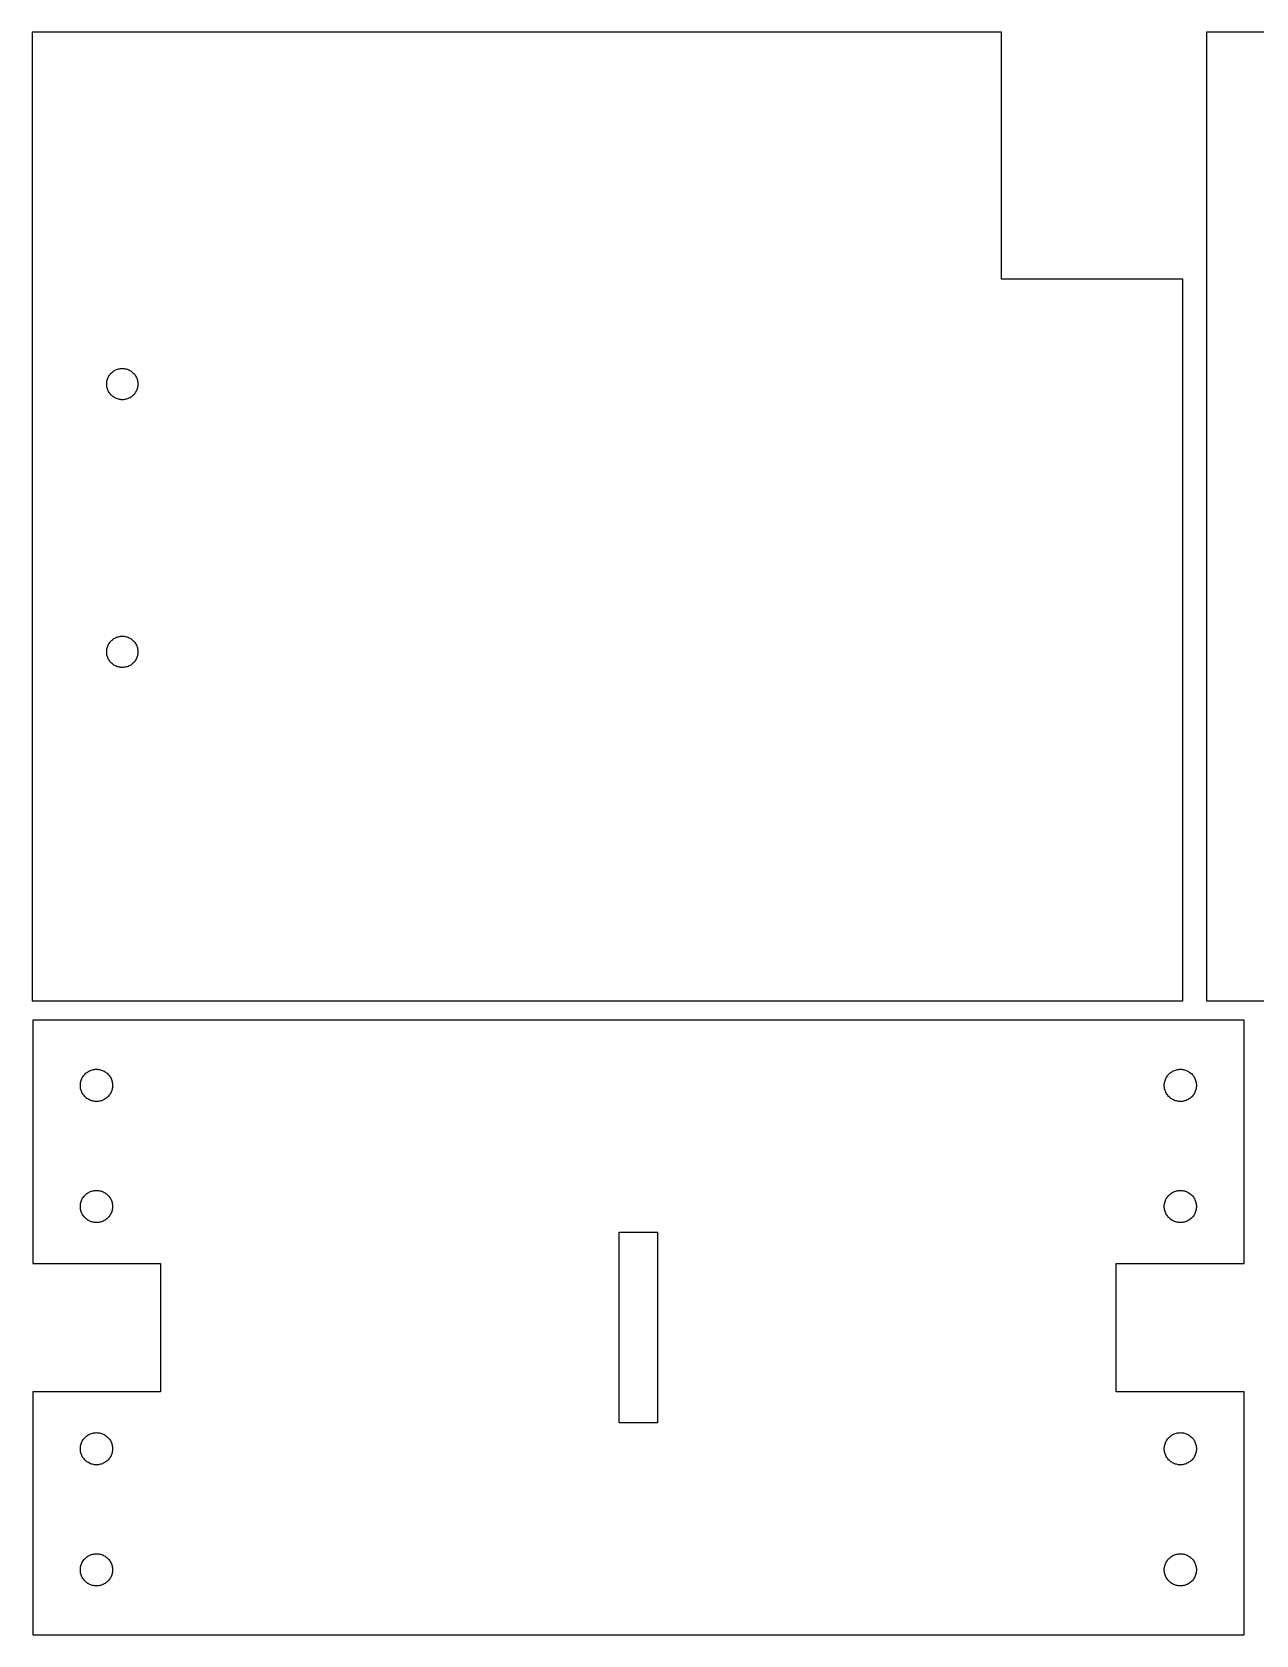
# Model space of a CAD drawing. Extents: x -121 to 456, y -235 to 102.
# Drawn here: x -120.7 to 136, y -234.6 to 101.6 of the extents above; entities that cross this region are included whole.
import ezdxf

# ---------------------------------------------------------------- set-up
doc = ezdxf.new("R2010")
doc.units = 0
doc.layers.get('0').update_dxf_attribs({"color": 1})

msp = doc.modelspace()

# ---------------------------------------------------------------- linework, layer by layer
at = {"color": 1}
for p, q in [((82.65, 101.6), (-120.65, 101.6)), ((-120.65, 101.6), (-120.65, -101.6)), ((82.65, 49.81), (82.65, 101.6)), ((328.95, 101.6), (125.65, 101.6)), ((125.65, 101.6), (125.65, -101.6)), ((120.65, 49.81), (82.65, 49.81)), ((120.65, -101.6), (120.65, 49.81)), ((-103.967, 30.1624), (-103.813, 30.2984)), ((-103.813, 30.2984), (-103.65, 30.4245)), ((-103.65, 30.4245), (-103.48, 30.5402)), ((-103.48, 30.5402), (-103.303, 30.6449)), ((-103.303, 30.6449), (-103.119, 30.7383)), ((-103.119, 30.7383), (-102.931, 30.82)), ((-102.931, 30.82), (-102.737, 30.8897)), ((-102.737, 30.8897), (-102.539, 30.9471)), ((-102.539, 30.9471), (-102.339, 30.992)), ((-102.339, 30.992), (-102.135, 31.0242)), ((-102.135, 31.0242), (-101.931, 31.0435)), ((-101.931, 31.0435), (-101.725, 31.05)), ((-101.725, 31.05), (-101.519, 31.0435)), ((-101.519, 31.0435), (-101.315, 31.0242)), ((-101.315, 31.0242), (-101.111, 30.992)), ((-101.111, 30.992), (-100.911, 30.9471)), ((-100.911, 30.9471), (-100.713, 30.8897)), ((-100.713, 30.8897), (-100.519, 30.82)), ((-100.519, 30.82), (-100.331, 30.7383)), ((-100.331, 30.7383), (-100.147, 30.6449)), ((-100.147, 30.6449), (-99.9702, 30.5402)), ((-99.9702, 30.5402), (-99.8, 30.4245)), ((-99.8, 30.4245), (-99.6374, 30.2984)), ((-99.6374, 30.2984), (-99.4831, 30.1624)), ((-105, 27.775), (-104.994, 27.9806)), ((-104.994, 27.5694), (-105, 27.775)), ((-104.994, 27.9806), (-104.974, 28.1855)), ((-104.974, 27.3645), (-104.994, 27.5694)), ((-104.974, 28.1855), (-104.942, 28.3887)), ((-104.942, 27.1613), (-104.974, 27.3645)), ((-104.942, 28.3887), (-104.897, 28.5894)), ((-104.897, 26.9605), (-104.942, 27.1613)), ((-104.897, 28.5894), (-104.84, 28.787)), ((-104.84, 26.763), (-104.897, 26.9605)), ((-104.84, 28.787), (-104.77, 28.9806)), ((-104.77, 28.9806), (-104.688, 29.1694)), ((-104.688, 29.1694), (-104.595, 29.3527)), ((-104.595, 29.3527), (-104.49, 29.5298)), ((-104.49, 29.5298), (-104.375, 29.7)), ((-104.375, 29.7), (-104.248, 29.8625)), ((-104.248, 29.8625), (-104.112, 30.0169)), ((-104.112, 30.0169), (-103.967, 30.1624)), ((-99.4831, 30.1624), (-99.3376, 30.0169)), ((-99.3376, 30.0169), (-99.2016, 29.8625)), ((-99.2016, 29.8625), (-99.0755, 29.7)), ((-99.0755, 29.7), (-98.9598, 29.5298)), ((-98.9598, 29.5298), (-98.8551, 29.3527)), ((-98.8551, 29.3527), (-98.7617, 29.1694)), ((-98.7617, 29.1694), (-98.68, 28.9806)), ((-98.68, 28.9806), (-98.6103, 28.787)), ((-98.6103, 28.787), (-98.5529, 28.5894)), ((-98.5529, 26.9605), (-98.6103, 26.763)), ((-98.5529, 28.5894), (-98.508, 28.3887)), ((-98.508, 27.1613), (-98.5529, 26.9605)), ((-98.508, 28.3887), (-98.4758, 28.1855)), ((-98.4758, 27.3645), (-98.508, 27.1613)), ((-98.4758, 28.1855), (-98.4565, 27.9806)), ((-98.4565, 27.5694), (-98.4758, 27.3645)), ((-98.4565, 27.9806), (-98.45, 27.775)), ((-98.45, 27.775), (-98.4565, 27.5694)), ((-104.77, 26.5694), (-104.84, 26.763)), ((-104.688, 26.3806), (-104.77, 26.5694)), ((-104.595, 26.1973), (-104.688, 26.3806)), ((-104.49, 26.0202), (-104.595, 26.1973)), ((-104.375, 25.85), (-104.49, 26.0202)), ((-104.248, 25.6874), (-104.375, 25.85)), ((-104.112, 25.5331), (-104.248, 25.6874)), ((-103.967, 25.3876), (-104.112, 25.5331)), ((-103.813, 25.2516), (-103.967, 25.3876)), ((-103.65, 25.1255), (-103.813, 25.2516)), ((-103.48, 25.0098), (-103.65, 25.1255)), ((-103.303, 24.9051), (-103.48, 25.0098)), ((-103.119, 24.8117), (-103.303, 24.9051)), ((-102.931, 24.73), (-103.119, 24.8117)), ((-102.737, 24.6603), (-102.931, 24.73)), ((-102.539, 24.6029), (-102.737, 24.6603)), ((-102.339, 24.558), (-102.539, 24.6029)), ((-102.135, 24.5258), (-102.339, 24.558)), ((-101.931, 24.5065), (-102.135, 24.5258)), ((-101.725, 24.5), (-101.931, 24.5065)), ((-101.519, 24.5065), (-101.725, 24.5)), ((-101.315, 24.5258), (-101.519, 24.5065)), ((-101.111, 24.558), (-101.315, 24.5258)), ((-100.911, 24.6029), (-101.111, 24.558)), ((-100.713, 24.6603), (-100.911, 24.6029)), ((-100.519, 24.73), (-100.713, 24.6603)), ((-100.331, 24.8117), (-100.519, 24.73)), ((-100.147, 24.9051), (-100.331, 24.8117)), ((-99.9702, 25.0098), (-100.147, 24.9051)), ((-99.8, 25.1255), (-99.9702, 25.0098)), ((-99.6374, 25.2516), (-99.8, 25.1255)), ((-99.4831, 25.3876), (-99.6374, 25.2516)), ((-99.3376, 25.5331), (-99.4831, 25.3876)), ((-99.2016, 25.6874), (-99.3376, 25.5331)), ((-99.0755, 25.85), (-99.2016, 25.6874)), ((-98.9598, 26.0202), (-99.0755, 25.85)), ((-98.8551, 26.1973), (-98.9598, 26.0202)), ((-98.7617, 26.3806), (-98.8551, 26.1973)), ((-98.68, 26.5694), (-98.7617, 26.3806)), ((-98.6103, 26.763), (-98.68, 26.5694)), ((-104.688, -26.9806), (-104.595, -26.7973)), ((-104.595, -26.7973), (-104.49, -26.6202)), ((-104.49, -26.6202), (-104.375, -26.45)), ((-104.375, -26.45), (-104.248, -26.2874)), ((-104.248, -26.2874), (-104.112, -26.1331)), ((-104.112, -26.1331), (-103.967, -25.9876)), ((-103.967, -25.9876), (-103.813, -25.8516)), ((-103.813, -25.8516), (-103.65, -25.7255)), ((-103.65, -25.7255), (-103.48, -25.6098)), ((-103.48, -25.6098), (-103.303, -25.5051)), ((-103.303, -25.5051), (-103.119, -25.4117)), ((-103.119, -25.4117), (-102.931, -25.33)), ((-102.931, -25.33), (-102.737, -25.2603)), ((-102.737, -25.2603), (-102.539, -25.2029)), ((-102.539, -25.2029), (-102.339, -25.158)), ((-102.339, -25.158), (-102.135, -25.1258)), ((-102.135, -25.1258), (-101.931, -25.1065)), ((-101.931, -25.1065), (-101.725, -25.1)), ((-101.725, -25.1), (-101.519, -25.1065)), ((-101.519, -25.1065), (-101.315, -25.1258)), ((-101.315, -25.1258), (-101.111, -25.158)), ((-101.111, -25.158), (-100.911, -25.2029)), ((-100.911, -25.2029), (-100.713, -25.2603)), ((-100.713, -25.2603), (-100.519, -25.33)), ((-100.519, -25.33), (-100.331, -25.4117)), ((-100.331, -25.4117), (-100.147, -25.5051)), ((-100.147, -25.5051), (-99.9702, -25.6098)), ((-99.9702, -25.6098), (-99.8, -25.7255)), ((-99.8, -25.7255), (-99.6374, -25.8516)), ((-99.6374, -25.8516), (-99.4831, -25.9876)), ((-99.4831, -25.9876), (-99.3376, -26.1331)), ((-99.3376, -26.1331), (-99.2016, -26.2874)), ((-99.2016, -26.2874), (-99.0755, -26.45)), ((-99.0755, -26.45), (-98.9598, -26.6202)), ((-98.9598, -26.6202), (-98.8551, -26.7973)), ((-98.8551, -26.7973), (-98.7617, -26.9806)), ((-105, -28.375), (-104.994, -28.1694)), ((-104.994, -28.5806), (-105, -28.375)), ((-104.994, -28.1694), (-104.974, -27.9645)), ((-104.974, -28.7855), (-104.994, -28.5806)), ((-104.974, -27.9645), (-104.942, -27.7613)), ((-104.942, -28.9887), (-104.974, -28.7855)), ((-104.942, -27.7613), (-104.897, -27.5605)), ((-104.897, -29.1895), (-104.942, -28.9887)), ((-104.897, -27.5605), (-104.84, -27.363)), ((-104.84, -29.387), (-104.897, -29.1895)), ((-104.84, -27.363), (-104.77, -27.1694)), ((-104.77, -29.5806), (-104.84, -29.387)), ((-104.77, -27.1694), (-104.688, -26.9806)), ((-104.688, -29.7694), (-104.77, -29.5806)), ((-104.595, -29.9527), (-104.688, -29.7694)), ((-104.49, -30.1298), (-104.595, -29.9527)), ((-104.375, -30.3), (-104.49, -30.1298)), ((-98.9598, -30.1298), (-99.0755, -30.3)), ((-98.8551, -29.9527), (-98.9598, -30.1298)), ((-98.7617, -29.7694), (-98.8551, -29.9527)), ((-98.7617, -26.9806), (-98.68, -27.1694)), ((-98.68, -29.5806), (-98.7617, -29.7694)), ((-98.68, -27.1694), (-98.6103, -27.363)), ((-98.6103, -29.387), (-98.68, -29.5806)), ((-98.6103, -27.363), (-98.5529, -27.5605)), ((-98.5529, -29.1895), (-98.6103, -29.387)), ((-98.5529, -27.5605), (-98.508, -27.7613)), ((-98.508, -28.9887), (-98.5529, -29.1895)), ((-98.508, -27.7613), (-98.4758, -27.9645)), ((-98.4758, -28.7855), (-98.508, -28.9887)), ((-98.4758, -27.9645), (-98.4565, -28.1694)), ((-98.4565, -28.5806), (-98.4758, -28.7855)), ((-98.4565, -28.1694), (-98.45, -28.375)), ((-98.45, -28.375), (-98.4565, -28.5806)), ((-104.248, -30.4626), (-104.375, -30.3)), ((-104.112, -30.6169), (-104.248, -30.4626)), ((-103.967, -30.7624), (-104.112, -30.6169)), ((-103.813, -30.8984), (-103.967, -30.7624)), ((-103.65, -31.0245), (-103.813, -30.8984)), ((-103.48, -31.1402), (-103.65, -31.0245)), ((-103.303, -31.2449), (-103.48, -31.1402)), ((-103.119, -31.3383), (-103.303, -31.2449)), ((-102.931, -31.42), (-103.119, -31.3383)), ((-102.737, -31.4897), (-102.931, -31.42)), ((-102.539, -31.5471), (-102.737, -31.4897)), ((-102.339, -31.592), (-102.539, -31.5471)), ((-102.135, -31.6242), (-102.339, -31.592)), ((-101.931, -31.6435), (-102.135, -31.6242)), ((-101.725, -31.65), (-101.931, -31.6435)), ((-101.519, -31.6435), (-101.725, -31.65)), ((-101.315, -31.6242), (-101.519, -31.6435)), ((-101.111, -31.592), (-101.315, -31.6242)), ((-100.911, -31.5471), (-101.111, -31.592)), ((-100.713, -31.4897), (-100.911, -31.5471)), ((-100.519, -31.42), (-100.713, -31.4897)), ((-100.331, -31.3383), (-100.519, -31.42)), ((-100.147, -31.2449), (-100.331, -31.3383)), ((-99.9702, -31.1402), (-100.147, -31.2449)), ((-99.8, -31.0245), (-99.9702, -31.1402)), ((-99.6374, -30.8984), (-99.8, -31.0245)), ((-99.4831, -30.7624), (-99.6374, -30.8984)), ((-99.3376, -30.6169), (-99.4831, -30.7624)), ((-99.2016, -30.4626), (-99.3376, -30.6169)), ((-99.0755, -30.3), (-99.2016, -30.4626)), ((-120.65, -101.6), (120.65, -101.6)), ((125.65, -101.6), (366.95, -101.6)), ((133.5, -105.65), (-120.5, -105.65)), ((-120.5, -105.65), (-120.5, -156.65)), ((133.5, -156.65), (133.5, -105.65)), ((-110.108, -117.674), (-110, -117.492)), ((-110, -117.492), (-109.88, -117.316)), ((-109.88, -117.316), (-109.75, -117.149)), ((-109.75, -117.149), (-109.61, -116.99)), ((-109.61, -116.99), (-109.46, -116.84)), ((-109.46, -116.84), (-109.301, -116.7)), ((-109.301, -116.7), (-109.134, -116.57)), ((-109.134, -116.57), (-108.958, -116.45)), ((-108.958, -116.45), (-108.776, -116.342)), ((-108.776, -116.342), (-108.587, -116.246)), ((-108.587, -116.246), (-108.392, -116.162)), ((-108.392, -116.162), (-108.193, -116.09)), ((-108.193, -116.09), (-107.989, -116.031)), ((-107.989, -116.031), (-107.782, -115.985)), ((-107.782, -115.985), (-107.573, -115.952)), ((-107.573, -115.952), (-107.362, -115.932)), ((-107.362, -115.932), (-107.15, -115.925)), ((-107.15, -115.925), (-106.938, -115.932)), ((-106.938, -115.932), (-106.727, -115.952)), ((-106.727, -115.952), (-106.518, -115.985)), ((-106.518, -115.985), (-106.311, -116.031)), ((-106.311, -116.031), (-106.107, -116.09)), ((-106.107, -116.09), (-105.908, -116.162)), ((-105.908, -116.162), (-105.713, -116.246)), ((-105.713, -116.246), (-105.524, -116.342)), ((-105.524, -116.342), (-105.342, -116.45)), ((-105.342, -116.45), (-105.166, -116.57)), ((-105.166, -116.57), (-104.999, -116.7)), ((-104.999, -116.7), (-104.84, -116.84)), ((-104.84, -116.84), (-104.69, -116.99)), ((-104.69, -116.99), (-104.55, -117.149)), ((-104.55, -117.149), (-104.42, -117.316)), ((-104.42, -117.316), (-104.3, -117.492)), ((-104.3, -117.492), (-104.192, -117.674)), ((117.192, -117.674), (117.3, -117.492)), ((117.3, -117.492), (117.42, -117.316)), ((117.42, -117.316), (117.55, -117.149)), ((117.55, -117.149), (117.69, -116.99)), ((117.69, -116.99), (117.84, -116.84)), ((117.84, -116.84), (117.999, -116.7)), ((117.999, -116.7), (118.166, -116.57)), ((118.166, -116.57), (118.342, -116.45)), ((118.342, -116.45), (118.524, -116.342)), ((118.524, -116.342), (118.713, -116.246)), ((118.713, -116.246), (118.908, -116.162)), ((118.908, -116.162), (119.107, -116.09)), ((119.107, -116.09), (119.311, -116.031)), ((119.311, -116.031), (119.518, -115.985)), ((119.518, -115.985), (119.727, -115.952)), ((119.727, -115.952), (119.938, -115.932)), ((119.938, -115.932), (120.15, -115.925)), ((120.15, -115.925), (120.362, -115.932)), ((120.362, -115.932), (120.573, -115.952)), ((120.573, -115.952), (120.782, -115.985)), ((120.782, -115.985), (120.989, -116.031)), ((120.989, -116.031), (121.193, -116.09)), ((121.193, -116.09), (121.392, -116.162)), ((121.392, -116.162), (121.587, -116.246)), ((121.587, -116.246), (121.776, -116.342)), ((121.776, -116.342), (121.958, -116.45)), ((121.958, -116.45), (122.134, -116.57)), ((122.134, -116.57), (122.301, -116.7)), ((122.301, -116.7), (122.46, -116.84)), ((122.46, -116.84), (122.61, -116.99)), ((122.61, -116.99), (122.75, -117.149)), ((122.75, -117.149), (122.88, -117.316)), ((122.88, -117.316), (123, -117.492)), ((123, -117.492), (123.108, -117.674)), ((-110.525, -119.3), (-110.518, -119.088)), ((-110.518, -119.512), (-110.525, -119.3)), ((-110.518, -119.088), (-110.498, -118.877)), ((-110.498, -119.723), (-110.518, -119.512)), ((-110.498, -118.877), (-110.465, -118.668)), ((-110.465, -119.932), (-110.498, -119.723)), ((-110.465, -118.668), (-110.419, -118.461)), ((-110.419, -120.139), (-110.465, -119.932)), ((-110.419, -118.461), (-110.36, -118.257)), ((-110.36, -120.343), (-110.419, -120.139)), ((-110.36, -118.257), (-110.288, -118.058)), ((-110.288, -120.542), (-110.36, -120.343)), ((-110.288, -118.058), (-110.204, -117.863)), ((-110.204, -120.737), (-110.288, -120.542)), ((-110.204, -117.863), (-110.108, -117.674)), ((-110.108, -120.926), (-110.204, -120.737)), ((-110, -121.108), (-110.108, -120.926)), ((-104.192, -120.926), (-104.3, -121.108)), ((-104.192, -117.674), (-104.096, -117.863)), ((-104.096, -120.737), (-104.192, -120.926)), ((-104.096, -117.863), (-104.012, -118.058)), ((-104.012, -120.542), (-104.096, -120.737)), ((-104.012, -118.058), (-103.94, -118.257)), ((-103.94, -120.343), (-104.012, -120.542)), ((-103.94, -118.257), (-103.881, -118.461)), ((-103.881, -120.139), (-103.94, -120.343)), ((-103.881, -118.461), (-103.835, -118.668)), ((-103.835, -119.932), (-103.881, -120.139)), ((-103.835, -118.668), (-103.802, -118.877)), ((-103.802, -119.723), (-103.835, -119.932)), ((-103.802, -118.877), (-103.782, -119.088)), ((-103.782, -119.512), (-103.802, -119.723)), ((-103.782, -119.088), (-103.775, -119.3)), ((-103.775, -119.3), (-103.782, -119.512)), ((116.775, -119.3), (116.782, -119.088)), ((116.782, -119.512), (116.775, -119.3)), ((116.782, -119.088), (116.802, -118.877)), ((116.802, -119.723), (116.782, -119.512)), ((116.802, -118.877), (116.835, -118.668)), ((116.835, -119.932), (116.802, -119.723)), ((116.835, -118.668), (116.881, -118.461)), ((116.881, -120.139), (116.835, -119.932)), ((116.881, -118.461), (116.94, -118.257)), ((116.94, -120.343), (116.881, -120.139)), ((116.94, -118.257), (117.012, -118.058)), ((117.012, -120.542), (116.94, -120.343)), ((117.012, -118.058), (117.096, -117.863)), ((117.096, -120.737), (117.012, -120.542)), ((117.096, -117.863), (117.192, -117.674)), ((117.192, -120.926), (117.096, -120.737)), ((117.3, -121.108), (117.192, -120.926)), ((123.108, -120.926), (123, -121.108)), ((123.108, -117.674), (123.204, -117.863)), ((123.204, -120.737), (123.108, -120.926)), ((123.204, -117.863), (123.288, -118.058)), ((123.288, -120.542), (123.204, -120.737)), ((123.288, -118.058), (123.36, -118.257)), ((123.36, -120.343), (123.288, -120.542)), ((123.36, -118.257), (123.419, -118.461)), ((123.419, -120.139), (123.36, -120.343)), ((123.419, -118.461), (123.465, -118.668)), ((123.465, -119.932), (123.419, -120.139)), ((123.465, -118.668), (123.498, -118.877)), ((123.498, -119.723), (123.465, -119.932)), ((123.498, -118.877), (123.518, -119.088)), ((123.518, -119.512), (123.498, -119.723)), ((123.518, -119.088), (123.525, -119.3)), ((123.525, -119.3), (123.518, -119.512)), ((-109.88, -121.284), (-110, -121.108)), ((-109.75, -121.451), (-109.88, -121.284)), ((-109.61, -121.61), (-109.75, -121.451)), ((-109.46, -121.76), (-109.61, -121.61)), ((-109.301, -121.9), (-109.46, -121.76)), ((-109.134, -122.03), (-109.301, -121.9)), ((-108.958, -122.15), (-109.134, -122.03)), ((-108.776, -122.258), (-108.958, -122.15)), ((-108.587, -122.354), (-108.776, -122.258)), ((-108.392, -122.438), (-108.587, -122.354)), ((-108.193, -122.51), (-108.392, -122.438)), ((-107.989, -122.569), (-108.193, -122.51)), ((-107.782, -122.615), (-107.989, -122.569)), ((-107.573, -122.648), (-107.782, -122.615)), ((-107.362, -122.668), (-107.573, -122.648)), ((-107.15, -122.675), (-107.362, -122.668)), ((-106.938, -122.668), (-107.15, -122.675)), ((-106.727, -122.648), (-106.938, -122.668)), ((-106.518, -122.615), (-106.727, -122.648)), ((-106.311, -122.569), (-106.518, -122.615)), ((-106.107, -122.51), (-106.311, -122.569)), ((-105.908, -122.438), (-106.107, -122.51)), ((-105.713, -122.354), (-105.908, -122.438)), ((-105.524, -122.258), (-105.713, -122.354)), ((-105.342, -122.15), (-105.524, -122.258)), ((-105.166, -122.03), (-105.342, -122.15)), ((-104.999, -121.9), (-105.166, -122.03)), ((-104.84, -121.76), (-104.999, -121.9)), ((-104.69, -121.61), (-104.84, -121.76)), ((-104.55, -121.451), (-104.69, -121.61)), ((-104.42, -121.284), (-104.55, -121.451)), ((-104.3, -121.108), (-104.42, -121.284)), ((117.42, -121.284), (117.3, -121.108)), ((117.55, -121.451), (117.42, -121.284)), ((117.69, -121.61), (117.55, -121.451)), ((117.84, -121.76), (117.69, -121.61)), ((117.999, -121.9), (117.84, -121.76)), ((118.166, -122.03), (117.999, -121.9)), ((118.342, -122.15), (118.166, -122.03)), ((118.524, -122.258), (118.342, -122.15)), ((118.713, -122.354), (118.524, -122.258)), ((118.908, -122.438), (118.713, -122.354)), ((119.107, -122.51), (118.908, -122.438)), ((119.311, -122.569), (119.107, -122.51)), ((119.518, -122.615), (119.311, -122.569)), ((119.727, -122.648), (119.518, -122.615)), ((119.938, -122.668), (119.727, -122.648)), ((120.15, -122.675), (119.938, -122.668)), ((120.362, -122.668), (120.15, -122.675)), ((120.573, -122.648), (120.362, -122.668)), ((120.782, -122.615), (120.573, -122.648)), ((120.989, -122.569), (120.782, -122.615)), ((121.193, -122.51), (120.989, -122.569)), ((121.392, -122.438), (121.193, -122.51)), ((121.587, -122.354), (121.392, -122.438)), ((121.776, -122.258), (121.587, -122.354)), ((121.958, -122.15), (121.776, -122.258)), ((122.134, -122.03), (121.958, -122.15)), ((122.301, -121.9), (122.134, -122.03)), ((122.46, -121.76), (122.301, -121.9)), ((122.61, -121.61), (122.46, -121.76)), ((122.75, -121.451), (122.61, -121.61)), ((122.88, -121.284), (122.75, -121.451)), ((123, -121.108), (122.88, -121.284)), ((-110.525, -144.7), (-110.518, -144.488)), ((-110.518, -144.488), (-110.498, -144.277)), ((-110.498, -144.277), (-110.465, -144.068)), ((-110.465, -144.068), (-110.419, -143.861)), ((-110.419, -143.861), (-110.36, -143.657)), ((-110.36, -143.657), (-110.288, -143.458)), ((-110.288, -143.458), (-110.204, -143.263)), ((-110.204, -143.263), (-110.108, -143.074)), ((-110.108, -143.074), (-110, -142.892)), ((-110, -142.892), (-109.88, -142.716)), ((-109.88, -142.716), (-109.75, -142.549)), ((-109.75, -142.549), (-109.61, -142.39)), ((-109.61, -142.39), (-109.46, -142.24)), ((-109.46, -142.24), (-109.301, -142.1)), ((-109.301, -142.1), (-109.134, -141.97)), ((-109.134, -141.97), (-108.958, -141.85)), ((-108.958, -141.85), (-108.776, -141.742)), ((-108.776, -141.742), (-108.587, -141.646)), ((-108.587, -141.646), (-108.392, -141.562)), ((-108.392, -141.562), (-108.193, -141.49)), ((-108.193, -141.49), (-107.989, -141.431)), ((-107.989, -141.431), (-107.782, -141.385)), ((-107.782, -141.385), (-107.573, -141.352)), ((-107.573, -141.352), (-107.362, -141.332)), ((-107.362, -141.332), (-107.15, -141.325)), ((-107.15, -141.325), (-106.938, -141.332)), ((-106.938, -141.332), (-106.727, -141.352)), ((-106.727, -141.352), (-106.518, -141.385)), ((-106.518, -141.385), (-106.311, -141.431)), ((-106.311, -141.431), (-106.107, -141.49)), ((-106.107, -141.49), (-105.908, -141.562)), ((-105.908, -141.562), (-105.713, -141.646)), ((-105.713, -141.646), (-105.524, -141.742)), ((-105.524, -141.742), (-105.342, -141.85)), ((-105.342, -141.85), (-105.166, -141.97)), ((-105.166, -141.97), (-104.999, -142.1)), ((-104.999, -142.1), (-104.84, -142.24)), ((-104.84, -142.24), (-104.69, -142.39)), ((-104.69, -142.39), (-104.55, -142.549)), ((-104.55, -142.549), (-104.42, -142.716)), ((-104.42, -142.716), (-104.3, -142.892)), ((-104.3, -142.892), (-104.192, -143.074)), ((-104.192, -143.074), (-104.096, -143.263)), ((-104.096, -143.263), (-104.012, -143.458)), ((-104.012, -143.458), (-103.94, -143.657)), ((-103.94, -143.657), (-103.881, -143.861)), ((-103.881, -143.861), (-103.835, -144.068)), ((-103.835, -144.068), (-103.802, -144.277)), ((-103.802, -144.277), (-103.782, -144.488)), ((-103.782, -144.488), (-103.775, -144.7)), ((116.775, -144.7), (116.782, -144.488)), ((116.782, -144.488), (116.802, -144.277)), ((116.802, -144.277), (116.835, -144.068)), ((116.835, -144.068), (116.881, -143.861)), ((116.881, -143.861), (116.94, -143.657)), ((116.94, -143.657), (117.012, -143.458)), ((117.012, -143.458), (117.096, -143.263)), ((117.096, -143.263), (117.192, -143.074)), ((117.192, -143.074), (117.3, -142.892)), ((117.3, -142.892), (117.42, -142.716)), ((117.42, -142.716), (117.55, -142.549)), ((117.55, -142.549), (117.69, -142.39)), ((117.69, -142.39), (117.84, -142.24)), ((117.84, -142.24), (117.999, -142.1)), ((117.999, -142.1), (118.166, -141.97)), ((118.166, -141.97), (118.342, -141.85)), ((118.342, -141.85), (118.524, -141.742)), ((118.524, -141.742), (118.713, -141.646)), ((118.713, -141.646), (118.908, -141.562)), ((118.908, -141.562), (119.107, -141.49)), ((119.107, -141.49), (119.311, -141.431)), ((119.311, -141.431), (119.518, -141.385)), ((119.518, -141.385), (119.727, -141.352)), ((119.727, -141.352), (119.938, -141.332)), ((119.938, -141.332), (120.15, -141.325)), ((120.15, -141.325), (120.362, -141.332)), ((120.362, -141.332), (120.573, -141.352)), ((120.573, -141.352), (120.782, -141.385)), ((120.782, -141.385), (120.989, -141.431)), ((120.989, -141.431), (121.193, -141.49)), ((121.193, -141.49), (121.392, -141.562)), ((121.392, -141.562), (121.587, -141.646)), ((121.587, -141.646), (121.776, -141.742)), ((121.776, -141.742), (121.958, -141.85)), ((121.958, -141.85), (122.134, -141.97)), ((122.134, -141.97), (122.301, -142.1)), ((122.301, -142.1), (122.46, -142.24)), ((122.46, -142.24), (122.61, -142.39)), ((122.61, -142.39), (122.75, -142.549)), ((122.75, -142.549), (122.88, -142.716)), ((122.88, -142.716), (123, -142.892)), ((123, -142.892), (123.108, -143.074)), ((123.108, -143.074), (123.204, -143.263)), ((123.204, -143.263), (123.288, -143.458)), ((123.288, -143.458), (123.36, -143.657)), ((123.36, -143.657), (123.419, -143.861)), ((123.419, -143.861), (123.465, -144.068)), ((123.465, -144.068), (123.498, -144.277)), ((123.498, -144.277), (123.518, -144.488)), ((123.518, -144.488), (123.525, -144.7)), ((-110.518, -144.912), (-110.525, -144.7)), ((-110.498, -145.123), (-110.518, -144.912)), ((-110.465, -145.332), (-110.498, -145.123)), ((-110.419, -145.539), (-110.465, -145.332)), ((-110.36, -145.743), (-110.419, -145.539)), ((-110.288, -145.942), (-110.36, -145.743)), ((-110.204, -146.137), (-110.288, -145.942)), ((-110.108, -146.326), (-110.204, -146.137)), ((-110, -146.508), (-110.108, -146.326)), ((-109.88, -146.684), (-110, -146.508)), ((-109.75, -146.851), (-109.88, -146.684)), ((-109.61, -147.01), (-109.75, -146.851)), ((-109.46, -147.16), (-109.61, -147.01)), ((-109.301, -147.3), (-109.46, -147.16)), ((-109.134, -147.43), (-109.301, -147.3)), ((-108.958, -147.55), (-109.134, -147.43)), ((-108.776, -147.658), (-108.958, -147.55)), ((-108.587, -147.754), (-108.776, -147.658)), ((-108.392, -147.838), (-108.587, -147.754)), ((-108.193, -147.91), (-108.392, -147.838)), ((-105.908, -147.838), (-106.107, -147.91)), ((-105.713, -147.754), (-105.908, -147.838)), ((-105.524, -147.658), (-105.713, -147.754)), ((-105.342, -147.55), (-105.524, -147.658)), ((-105.166, -147.43), (-105.342, -147.55)), ((-104.999, -147.3), (-105.166, -147.43)), ((-104.84, -147.16), (-104.999, -147.3)), ((-104.69, -147.01), (-104.84, -147.16)), ((-104.55, -146.851), (-104.69, -147.01)), ((-104.42, -146.684), (-104.55, -146.851)), ((-104.3, -146.508), (-104.42, -146.684)), ((-104.192, -146.326), (-104.3, -146.508)), ((-104.096, -146.137), (-104.192, -146.326)), ((-104.012, -145.942), (-104.096, -146.137)), ((-103.94, -145.743), (-104.012, -145.942)), ((-103.881, -145.539), (-103.94, -145.743)), ((-103.835, -145.332), (-103.881, -145.539)), ((-103.802, -145.123), (-103.835, -145.332)), ((-103.782, -144.912), (-103.802, -145.123)), ((-103.775, -144.7), (-103.782, -144.912)), ((116.782, -144.912), (116.775, -144.7)), ((116.802, -145.123), (116.782, -144.912)), ((116.835, -145.332), (116.802, -145.123)), ((116.881, -145.539), (116.835, -145.332)), ((116.94, -145.743), (116.881, -145.539)), ((117.012, -145.942), (116.94, -145.743)), ((117.096, -146.137), (117.012, -145.942)), ((117.192, -146.326), (117.096, -146.137)), ((117.3, -146.508), (117.192, -146.326)), ((117.42, -146.684), (117.3, -146.508)), ((117.55, -146.851), (117.42, -146.684)), ((117.69, -147.01), (117.55, -146.851)), ((117.84, -147.16), (117.69, -147.01)), ((117.999, -147.3), (117.84, -147.16)), ((118.166, -147.43), (117.999, -147.3)), ((118.342, -147.55), (118.166, -147.43)), ((118.524, -147.658), (118.342, -147.55)), ((118.713, -147.754), (118.524, -147.658)), ((118.908, -147.838), (118.713, -147.754)), ((119.107, -147.91), (118.908, -147.838)), ((121.392, -147.838), (121.193, -147.91)), ((121.587, -147.754), (121.392, -147.838)), ((121.776, -147.658), (121.587, -147.754)), ((121.958, -147.55), (121.776, -147.658)), ((122.134, -147.43), (121.958, -147.55)), ((122.301, -147.3), (122.134, -147.43)), ((122.46, -147.16), (122.301, -147.3)), ((122.61, -147.01), (122.46, -147.16)), ((122.75, -146.851), (122.61, -147.01)), ((122.88, -146.684), (122.75, -146.851)), ((123, -146.508), (122.88, -146.684)), ((123.108, -146.326), (123, -146.508)), ((123.204, -146.137), (123.108, -146.326)), ((123.288, -145.942), (123.204, -146.137)), ((123.36, -145.743), (123.288, -145.942)), ((123.419, -145.539), (123.36, -145.743)), ((123.465, -145.332), (123.419, -145.539)), ((123.498, -145.123), (123.465, -145.332)), ((123.518, -144.912), (123.498, -145.123)), ((123.525, -144.7), (123.518, -144.912)), ((-107.989, -147.969), (-108.193, -147.91)), ((-107.782, -148.015), (-107.989, -147.969)), ((-107.573, -148.048), (-107.782, -148.015)), ((-107.362, -148.068), (-107.573, -148.048)), ((-107.15, -148.075), (-107.362, -148.068)), ((-106.938, -148.068), (-107.15, -148.075)), ((-106.727, -148.048), (-106.938, -148.068)), ((-106.518, -148.015), (-106.727, -148.048)), ((-106.311, -147.969), (-106.518, -148.015)), ((-106.107, -147.91), (-106.311, -147.969)), ((2.5, -190.1), (2.5, -150.1)), ((2.5, -150.1), (10.5, -150.1)), ((10.5, -150.1), (10.5, -190.1)), ((119.311, -147.969), (119.107, -147.91)), ((119.518, -148.015), (119.311, -147.969)), ((119.727, -148.048), (119.518, -148.015)), ((119.938, -148.068), (119.727, -148.048)), ((120.15, -148.075), (119.938, -148.068)), ((120.362, -148.068), (120.15, -148.075)), ((120.573, -148.048), (120.362, -148.068)), ((120.782, -148.015), (120.573, -148.048)), ((120.989, -147.969), (120.782, -148.015)), ((121.193, -147.91), (120.989, -147.969)), ((-120.5, -156.65), (-93.7, -156.65)), ((-93.7, -156.65), (-93.7, -183.55)), ((106.7, -183.55), (106.7, -156.65)), ((106.7, -156.65), (133.5, -156.65)), ((-93.7, -183.55), (-120.5, -183.55)), ((-120.5, -183.55), (-120.5, -234.55)), ((133.5, -183.55), (106.7, -183.55)), ((133.5, -234.55), (133.5, -183.55)), ((10.5, -190.1), (2.5, -190.1)), ((-110.498, -195.077), (-110.465, -194.868)), ((-110.465, -194.868), (-110.419, -194.661)), ((-110.419, -194.661), (-110.36, -194.457)), ((-110.36, -194.457), (-110.288, -194.258)), ((-110.288, -194.258), (-110.204, -194.063)), ((-110.204, -194.063), (-110.108, -193.874)), ((-110.108, -193.874), (-110, -193.692)), ((-110, -193.692), (-109.88, -193.516)), ((-109.88, -193.516), (-109.75, -193.349)), ((-109.75, -193.349), (-109.61, -193.19)), ((-109.61, -193.19), (-109.46, -193.04)), ((-109.46, -193.04), (-109.301, -192.9)), ((-109.301, -192.9), (-109.134, -192.77)), ((-109.134, -192.77), (-108.958, -192.65)), ((-108.958, -192.65), (-108.776, -192.542)), ((-108.776, -192.542), (-108.587, -192.446)), ((-108.587, -192.446), (-108.392, -192.362)), ((-108.392, -192.362), (-108.193, -192.29)), ((-108.193, -192.29), (-107.989, -192.231)), ((-107.989, -192.231), (-107.782, -192.185)), ((-107.782, -192.185), (-107.573, -192.152)), ((-107.573, -192.152), (-107.362, -192.132)), ((-107.362, -192.132), (-107.15, -192.125)), ((-107.15, -192.125), (-106.938, -192.132)), ((-106.938, -192.132), (-106.727, -192.152)), ((-106.727, -192.152), (-106.518, -192.185)), ((-106.518, -192.185), (-106.311, -192.231)), ((-106.311, -192.231), (-106.107, -192.29)), ((-106.107, -192.29), (-105.908, -192.362)), ((-105.908, -192.362), (-105.713, -192.446)), ((-105.713, -192.446), (-105.524, -192.542)), ((-105.524, -192.542), (-105.342, -192.65)), ((-105.342, -192.65), (-105.166, -192.77)), ((-105.166, -192.77), (-104.999, -192.9)), ((-104.999, -192.9), (-104.84, -193.04)), ((-104.84, -193.04), (-104.69, -193.19)), ((-104.69, -193.19), (-104.55, -193.349)), ((-104.55, -193.349), (-104.42, -193.516)), ((-104.42, -193.516), (-104.3, -193.692)), ((-104.3, -193.692), (-104.192, -193.874)), ((-104.192, -193.874), (-104.096, -194.063)), ((-104.096, -194.063), (-104.012, -194.258)), ((-104.012, -194.258), (-103.94, -194.457)), ((-103.94, -194.457), (-103.881, -194.661)), ((-103.881, -194.661), (-103.835, -194.868)), ((-103.835, -194.868), (-103.802, -195.077)), ((116.802, -195.077), (116.835, -194.868)), ((116.835, -194.868), (116.881, -194.661)), ((116.881, -194.661), (116.94, -194.457)), ((116.94, -194.457), (117.012, -194.258)), ((117.012, -194.258), (117.096, -194.063)), ((117.096, -194.063), (117.192, -193.874)), ((117.192, -193.874), (117.3, -193.692)), ((117.3, -193.692), (117.42, -193.516)), ((117.42, -193.516), (117.55, -193.349)), ((117.55, -193.349), (117.69, -193.19)), ((117.69, -193.19), (117.84, -193.04)), ((117.84, -193.04), (117.999, -192.9)), ((117.999, -192.9), (118.166, -192.77)), ((118.166, -192.77), (118.342, -192.65)), ((118.342, -192.65), (118.524, -192.542)), ((118.524, -192.542), (118.713, -192.446)), ((118.713, -192.446), (118.908, -192.362)), ((118.908, -192.362), (119.107, -192.29)), ((119.107, -192.29), (119.311, -192.231)), ((119.311, -192.231), (119.518, -192.185)), ((119.518, -192.185), (119.727, -192.152)), ((119.727, -192.152), (119.938, -192.132)), ((119.938, -192.132), (120.15, -192.125)), ((120.15, -192.125), (120.362, -192.132)), ((120.362, -192.132), (120.573, -192.152)), ((120.573, -192.152), (120.782, -192.185)), ((120.782, -192.185), (120.989, -192.231)), ((120.989, -192.231), (121.193, -192.29)), ((121.193, -192.29), (121.392, -192.362)), ((121.392, -192.362), (121.587, -192.446)), ((121.587, -192.446), (121.776, -192.542)), ((121.776, -192.542), (121.958, -192.65)), ((121.958, -192.65), (122.134, -192.77)), ((122.134, -192.77), (122.301, -192.9)), ((122.301, -192.9), (122.46, -193.04)), ((122.46, -193.04), (122.61, -193.19)), ((122.61, -193.19), (122.75, -193.349)), ((122.75, -193.349), (122.88, -193.516)), ((122.88, -193.516), (123, -193.692)), ((123, -193.692), (123.108, -193.874)), ((123.108, -193.874), (123.204, -194.063)), ((123.204, -194.063), (123.288, -194.258)), ((123.288, -194.258), (123.36, -194.457)), ((123.36, -194.457), (123.419, -194.661)), ((123.419, -194.661), (123.465, -194.868)), ((123.465, -194.868), (123.498, -195.077)), ((-110.525, -195.5), (-110.518, -195.288)), ((-110.518, -195.712), (-110.525, -195.5)), ((-110.518, -195.288), (-110.498, -195.077)), ((-110.498, -195.923), (-110.518, -195.712)), ((-110.465, -196.132), (-110.498, -195.923)), ((-110.419, -196.339), (-110.465, -196.132)), ((-110.36, -196.543), (-110.419, -196.339)), ((-110.288, -196.742), (-110.36, -196.543)), ((-110.204, -196.937), (-110.288, -196.742)), ((-110.108, -197.126), (-110.204, -196.937)), ((-110, -197.308), (-110.108, -197.126)), ((-109.88, -197.484), (-110, -197.308)), ((-109.75, -197.651), (-109.88, -197.484)), ((-109.61, -197.81), (-109.75, -197.651)), ((-109.46, -197.96), (-109.61, -197.81)), ((-109.301, -198.1), (-109.46, -197.96)), ((-109.134, -198.23), (-109.301, -198.1)), ((-108.958, -198.35), (-109.134, -198.23)), ((-105.166, -198.23), (-105.342, -198.35)), ((-104.999, -198.1), (-105.166, -198.23)), ((-104.84, -197.96), (-104.999, -198.1)), ((-104.69, -197.81), (-104.84, -197.96)), ((-104.55, -197.651), (-104.69, -197.81)), ((-104.42, -197.484), (-104.55, -197.651)), ((-104.3, -197.308), (-104.42, -197.484)), ((-104.192, -197.126), (-104.3, -197.308)), ((-104.096, -196.937), (-104.192, -197.126)), ((-104.012, -196.742), (-104.096, -196.937)), ((-103.94, -196.543), (-104.012, -196.742)), ((-103.881, -196.339), (-103.94, -196.543)), ((-103.835, -196.132), (-103.881, -196.339)), ((-103.802, -195.923), (-103.835, -196.132)), ((-103.802, -195.077), (-103.782, -195.288)), ((-103.782, -195.712), (-103.802, -195.923)), ((-103.782, -195.288), (-103.775, -195.5)), ((-103.775, -195.5), (-103.782, -195.712)), ((116.775, -195.5), (116.782, -195.288)), ((116.782, -195.712), (116.775, -195.5)), ((116.782, -195.288), (116.802, -195.077)), ((116.802, -195.923), (116.782, -195.712)), ((116.835, -196.132), (116.802, -195.923)), ((116.881, -196.339), (116.835, -196.132)), ((116.94, -196.543), (116.881, -196.339)), ((117.012, -196.742), (116.94, -196.543)), ((117.096, -196.937), (117.012, -196.742)), ((117.192, -197.126), (117.096, -196.937)), ((117.3, -197.308), (117.192, -197.126)), ((117.42, -197.484), (117.3, -197.308)), ((117.55, -197.651), (117.42, -197.484)), ((117.69, -197.81), (117.55, -197.651)), ((117.84, -197.96), (117.69, -197.81)), ((117.999, -198.1), (117.84, -197.96)), ((118.166, -198.23), (117.999, -198.1)), ((118.342, -198.35), (118.166, -198.23)), ((122.134, -198.23), (121.958, -198.35)), ((122.301, -198.1), (122.134, -198.23)), ((122.46, -197.96), (122.301, -198.1)), ((122.61, -197.81), (122.46, -197.96)), ((122.75, -197.651), (122.61, -197.81)), ((122.88, -197.484), (122.75, -197.651)), ((123, -197.308), (122.88, -197.484)), ((123.108, -197.126), (123, -197.308)), ((123.204, -196.937), (123.108, -197.126)), ((123.288, -196.742), (123.204, -196.937)), ((123.36, -196.543), (123.288, -196.742)), ((123.419, -196.339), (123.36, -196.543)), ((123.465, -196.132), (123.419, -196.339)), ((123.498, -195.923), (123.465, -196.132)), ((123.498, -195.077), (123.518, -195.288)), ((123.518, -195.712), (123.498, -195.923)), ((123.518, -195.288), (123.525, -195.5)), ((123.525, -195.5), (123.518, -195.712)), ((-108.776, -198.458), (-108.958, -198.35)), ((-108.587, -198.554), (-108.776, -198.458)), ((-108.392, -198.638), (-108.587, -198.554)), ((-108.193, -198.71), (-108.392, -198.638)), ((-107.989, -198.769), (-108.193, -198.71)), ((-107.782, -198.815), (-107.989, -198.769)), ((-107.573, -198.848), (-107.782, -198.815)), ((-107.362, -198.868), (-107.573, -198.848)), ((-107.15, -198.875), (-107.362, -198.868)), ((-106.938, -198.868), (-107.15, -198.875)), ((-106.727, -198.848), (-106.938, -198.868)), ((-106.518, -198.815), (-106.727, -198.848)), ((-106.311, -198.769), (-106.518, -198.815)), ((-106.107, -198.71), (-106.311, -198.769)), ((-105.908, -198.638), (-106.107, -198.71)), ((-105.713, -198.554), (-105.908, -198.638)), ((-105.524, -198.458), (-105.713, -198.554)), ((-105.342, -198.35), (-105.524, -198.458)), ((118.524, -198.458), (118.342, -198.35)), ((118.713, -198.554), (118.524, -198.458)), ((118.908, -198.638), (118.713, -198.554)), ((119.107, -198.71), (118.908, -198.638)), ((119.311, -198.769), (119.107, -198.71)), ((119.518, -198.815), (119.311, -198.769)), ((119.727, -198.848), (119.518, -198.815)), ((119.938, -198.868), (119.727, -198.848)), ((120.15, -198.875), (119.938, -198.868)), ((120.362, -198.868), (120.15, -198.875)), ((120.573, -198.848), (120.362, -198.868)), ((120.782, -198.815), (120.573, -198.848)), ((120.989, -198.769), (120.782, -198.815)), ((121.193, -198.71), (120.989, -198.769)), ((121.392, -198.638), (121.193, -198.71)), ((121.587, -198.554), (121.392, -198.638)), ((121.776, -198.458), (121.587, -198.554)), ((121.958, -198.35), (121.776, -198.458)), ((-109.61, -218.59), (-109.46, -218.44)), ((-109.46, -218.44), (-109.301, -218.299)), ((-109.301, -218.299), (-109.134, -218.17)), ((-109.134, -218.17), (-108.958, -218.05)), ((-108.958, -218.05), (-108.776, -217.942)), ((-108.776, -217.942), (-108.587, -217.846)), ((-108.587, -217.846), (-108.392, -217.762)), ((-108.392, -217.762), (-108.193, -217.69)), ((-108.193, -217.69), (-107.989, -217.631)), ((-107.989, -217.631), (-107.782, -217.585)), ((-107.782, -217.585), (-107.573, -217.552)), ((-107.573, -217.552), (-107.362, -217.532)), ((-107.362, -217.532), (-107.15, -217.525)), ((-107.15, -217.525), (-106.938, -217.532)), ((-106.938, -217.532), (-106.727, -217.552)), ((-106.727, -217.552), (-106.518, -217.585)), ((-106.518, -217.585), (-106.311, -217.631)), ((-106.311, -217.631), (-106.107, -217.69)), ((-106.107, -217.69), (-105.908, -217.762)), ((-105.908, -217.762), (-105.713, -217.846)), ((-105.713, -217.846), (-105.524, -217.942)), ((-105.524, -217.942), (-105.342, -218.05)), ((-105.342, -218.05), (-105.166, -218.17)), ((-105.166, -218.17), (-104.999, -218.299)), ((-104.999, -218.299), (-104.84, -218.44)), ((-104.84, -218.44), (-104.69, -218.59)), ((117.69, -218.59), (117.84, -218.44)), ((117.84, -218.44), (117.999, -218.299)), ((117.999, -218.299), (118.166, -218.17)), ((118.166, -218.17), (118.342, -218.05)), ((118.342, -218.05), (118.524, -217.942)), ((118.524, -217.942), (118.713, -217.846)), ((118.713, -217.846), (118.908, -217.762)), ((118.908, -217.762), (119.107, -217.69)), ((119.107, -217.69), (119.311, -217.631)), ((119.311, -217.631), (119.518, -217.585)), ((119.518, -217.585), (119.727, -217.552)), ((119.727, -217.552), (119.938, -217.532)), ((119.938, -217.532), (120.15, -217.525)), ((120.15, -217.525), (120.362, -217.532)), ((120.362, -217.532), (120.573, -217.552)), ((120.573, -217.552), (120.782, -217.585)), ((120.782, -217.585), (120.989, -217.631)), ((120.989, -217.631), (121.193, -217.69)), ((121.193, -217.69), (121.392, -217.762)), ((121.392, -217.762), (121.587, -217.846)), ((121.587, -217.846), (121.776, -217.942)), ((121.776, -217.942), (121.958, -218.05)), ((121.958, -218.05), (122.134, -218.17)), ((122.134, -218.17), (122.301, -218.299)), ((122.301, -218.299), (122.46, -218.44)), ((122.46, -218.44), (122.61, -218.59)), ((-110.525, -220.9), (-110.518, -220.688)), ((-110.518, -221.112), (-110.525, -220.9)), ((-110.518, -220.688), (-110.498, -220.477)), ((-110.498, -221.323), (-110.518, -221.112)), ((-110.498, -220.477), (-110.465, -220.268)), ((-110.465, -221.532), (-110.498, -221.323)), ((-110.465, -220.268), (-110.419, -220.061)), ((-110.419, -221.739), (-110.465, -221.532)), ((-110.419, -220.061), (-110.36, -219.857)), ((-110.36, -221.943), (-110.419, -221.739)), ((-110.36, -219.857), (-110.288, -219.658)), ((-110.288, -219.658), (-110.204, -219.463)), ((-110.204, -219.463), (-110.108, -219.274)), ((-110.108, -219.274), (-110, -219.092)), ((-110, -219.092), (-109.88, -218.916)), ((-109.88, -218.916), (-109.75, -218.749)), ((-109.75, -218.749), (-109.61, -218.59)), ((-104.69, -218.59), (-104.55, -218.749)), ((-104.55, -218.749), (-104.42, -218.916)), ((-104.42, -218.916), (-104.3, -219.092)), ((-104.3, -219.092), (-104.192, -219.274)), ((-104.192, -219.274), (-104.096, -219.463)), ((-104.096, -219.463), (-104.012, -219.658)), ((-104.012, -219.658), (-103.94, -219.857)), ((-103.94, -219.857), (-103.881, -220.061)), ((-103.881, -221.739), (-103.94, -221.943)), ((-103.881, -220.061), (-103.835, -220.268)), ((-103.835, -221.532), (-103.881, -221.739)), ((-103.835, -220.268), (-103.802, -220.477)), ((-103.802, -221.323), (-103.835, -221.532)), ((-103.802, -220.477), (-103.782, -220.688)), ((-103.782, -221.112), (-103.802, -221.323)), ((-103.782, -220.688), (-103.775, -220.9)), ((-103.775, -220.9), (-103.782, -221.112)), ((116.775, -220.9), (116.782, -220.688)), ((116.782, -221.112), (116.775, -220.9)), ((116.782, -220.688), (116.802, -220.477)), ((116.802, -221.323), (116.782, -221.112)), ((116.802, -220.477), (116.835, -220.268)), ((116.835, -221.532), (116.802, -221.323)), ((116.835, -220.268), (116.881, -220.061)), ((116.881, -221.739), (116.835, -221.532)), ((116.881, -220.061), (116.94, -219.857)), ((116.94, -221.943), (116.881, -221.739)), ((116.94, -219.857), (117.012, -219.658)), ((117.012, -219.658), (117.096, -219.463)), ((117.096, -219.463), (117.192, -219.274)), ((117.192, -219.274), (117.3, -219.092)), ((117.3, -219.092), (117.42, -218.916)), ((117.42, -218.916), (117.55, -218.749)), ((117.55, -218.749), (117.69, -218.59)), ((122.61, -218.59), (122.75, -218.749)), ((122.75, -218.749), (122.88, -218.916)), ((122.88, -218.916), (123, -219.092)), ((123, -219.092), (123.108, -219.274)), ((123.108, -219.274), (123.204, -219.463)), ((123.204, -219.463), (123.288, -219.658)), ((123.288, -219.658), (123.36, -219.857)), ((123.36, -219.857), (123.419, -220.061)), ((123.419, -221.739), (123.36, -221.943)), ((123.419, -220.061), (123.465, -220.268)), ((123.465, -221.532), (123.419, -221.739)), ((123.465, -220.268), (123.498, -220.477)), ((123.498, -221.323), (123.465, -221.532)), ((123.498, -220.477), (123.518, -220.688)), ((123.518, -221.112), (123.498, -221.323)), ((123.518, -220.688), (123.525, -220.9)), ((123.525, -220.9), (123.518, -221.112)), ((-110.288, -222.142), (-110.36, -221.943)), ((-110.204, -222.337), (-110.288, -222.142)), ((-110.108, -222.526), (-110.204, -222.337)), ((-110, -222.708), (-110.108, -222.526)), ((-109.88, -222.884), (-110, -222.708)), ((-109.75, -223.051), (-109.88, -222.884)), ((-109.61, -223.21), (-109.75, -223.051)), ((-109.46, -223.36), (-109.61, -223.21)), ((-109.301, -223.5), (-109.46, -223.36)), ((-109.134, -223.63), (-109.301, -223.5)), ((-108.958, -223.75), (-109.134, -223.63)), ((-108.776, -223.858), (-108.958, -223.75)), ((-108.587, -223.954), (-108.776, -223.858)), ((-108.392, -224.038), (-108.587, -223.954)), ((-108.193, -224.11), (-108.392, -224.038)), ((-107.989, -224.169), (-108.193, -224.11)), ((-107.782, -224.215), (-107.989, -224.169)), ((-107.573, -224.248), (-107.782, -224.215)), ((-107.362, -224.268), (-107.573, -224.248)), ((-107.15, -224.275), (-107.362, -224.268)), ((-106.938, -224.268), (-107.15, -224.275)), ((-106.727, -224.248), (-106.938, -224.268)), ((-106.518, -224.215), (-106.727, -224.248)), ((-106.311, -224.169), (-106.518, -224.215)), ((-106.107, -224.11), (-106.311, -224.169)), ((-105.908, -224.038), (-106.107, -224.11)), ((-105.713, -223.954), (-105.908, -224.038)), ((-105.524, -223.858), (-105.713, -223.954)), ((-105.342, -223.75), (-105.524, -223.858)), ((-105.166, -223.63), (-105.342, -223.75)), ((-104.999, -223.5), (-105.166, -223.63)), ((-104.84, -223.36), (-104.999, -223.5)), ((-104.69, -223.21), (-104.84, -223.36)), ((-104.55, -223.051), (-104.69, -223.21)), ((-104.42, -222.884), (-104.55, -223.051)), ((-104.3, -222.708), (-104.42, -222.884)), ((-104.192, -222.526), (-104.3, -222.708)), ((-104.096, -222.337), (-104.192, -222.526)), ((-104.012, -222.142), (-104.096, -222.337)), ((-103.94, -221.943), (-104.012, -222.142)), ((117.012, -222.142), (116.94, -221.943)), ((117.096, -222.337), (117.012, -222.142)), ((117.192, -222.526), (117.096, -222.337)), ((117.3, -222.708), (117.192, -222.526)), ((117.42, -222.884), (117.3, -222.708)), ((117.55, -223.051), (117.42, -222.884)), ((117.69, -223.21), (117.55, -223.051)), ((117.84, -223.36), (117.69, -223.21)), ((117.999, -223.5), (117.84, -223.36)), ((118.166, -223.63), (117.999, -223.5)), ((118.342, -223.75), (118.166, -223.63)), ((118.524, -223.858), (118.342, -223.75)), ((118.713, -223.954), (118.524, -223.858)), ((118.908, -224.038), (118.713, -223.954)), ((119.107, -224.11), (118.908, -224.038)), ((119.311, -224.169), (119.107, -224.11)), ((119.518, -224.215), (119.311, -224.169)), ((119.727, -224.248), (119.518, -224.215)), ((119.938, -224.268), (119.727, -224.248)), ((120.15, -224.275), (119.938, -224.268)), ((120.362, -224.268), (120.15, -224.275)), ((120.573, -224.248), (120.362, -224.268)), ((120.782, -224.215), (120.573, -224.248)), ((120.989, -224.169), (120.782, -224.215)), ((121.193, -224.11), (120.989, -224.169)), ((121.392, -224.038), (121.193, -224.11)), ((121.587, -223.954), (121.392, -224.038)), ((121.776, -223.858), (121.587, -223.954)), ((121.958, -223.75), (121.776, -223.858)), ((122.134, -223.63), (121.958, -223.75)), ((122.301, -223.5), (122.134, -223.63)), ((122.46, -223.36), (122.301, -223.5)), ((122.61, -223.21), (122.46, -223.36)), ((122.75, -223.051), (122.61, -223.21)), ((122.88, -222.884), (122.75, -223.051)), ((123, -222.708), (122.88, -222.884)), ((123.108, -222.526), (123, -222.708)), ((123.204, -222.337), (123.108, -222.526)), ((123.288, -222.142), (123.204, -222.337)), ((123.36, -221.943), (123.288, -222.142)), ((-120.5, -234.55), (133.5, -234.55))]:
    msp.add_line(p, q, dxfattribs=at)

doc.saveas('drawing.dxf')
